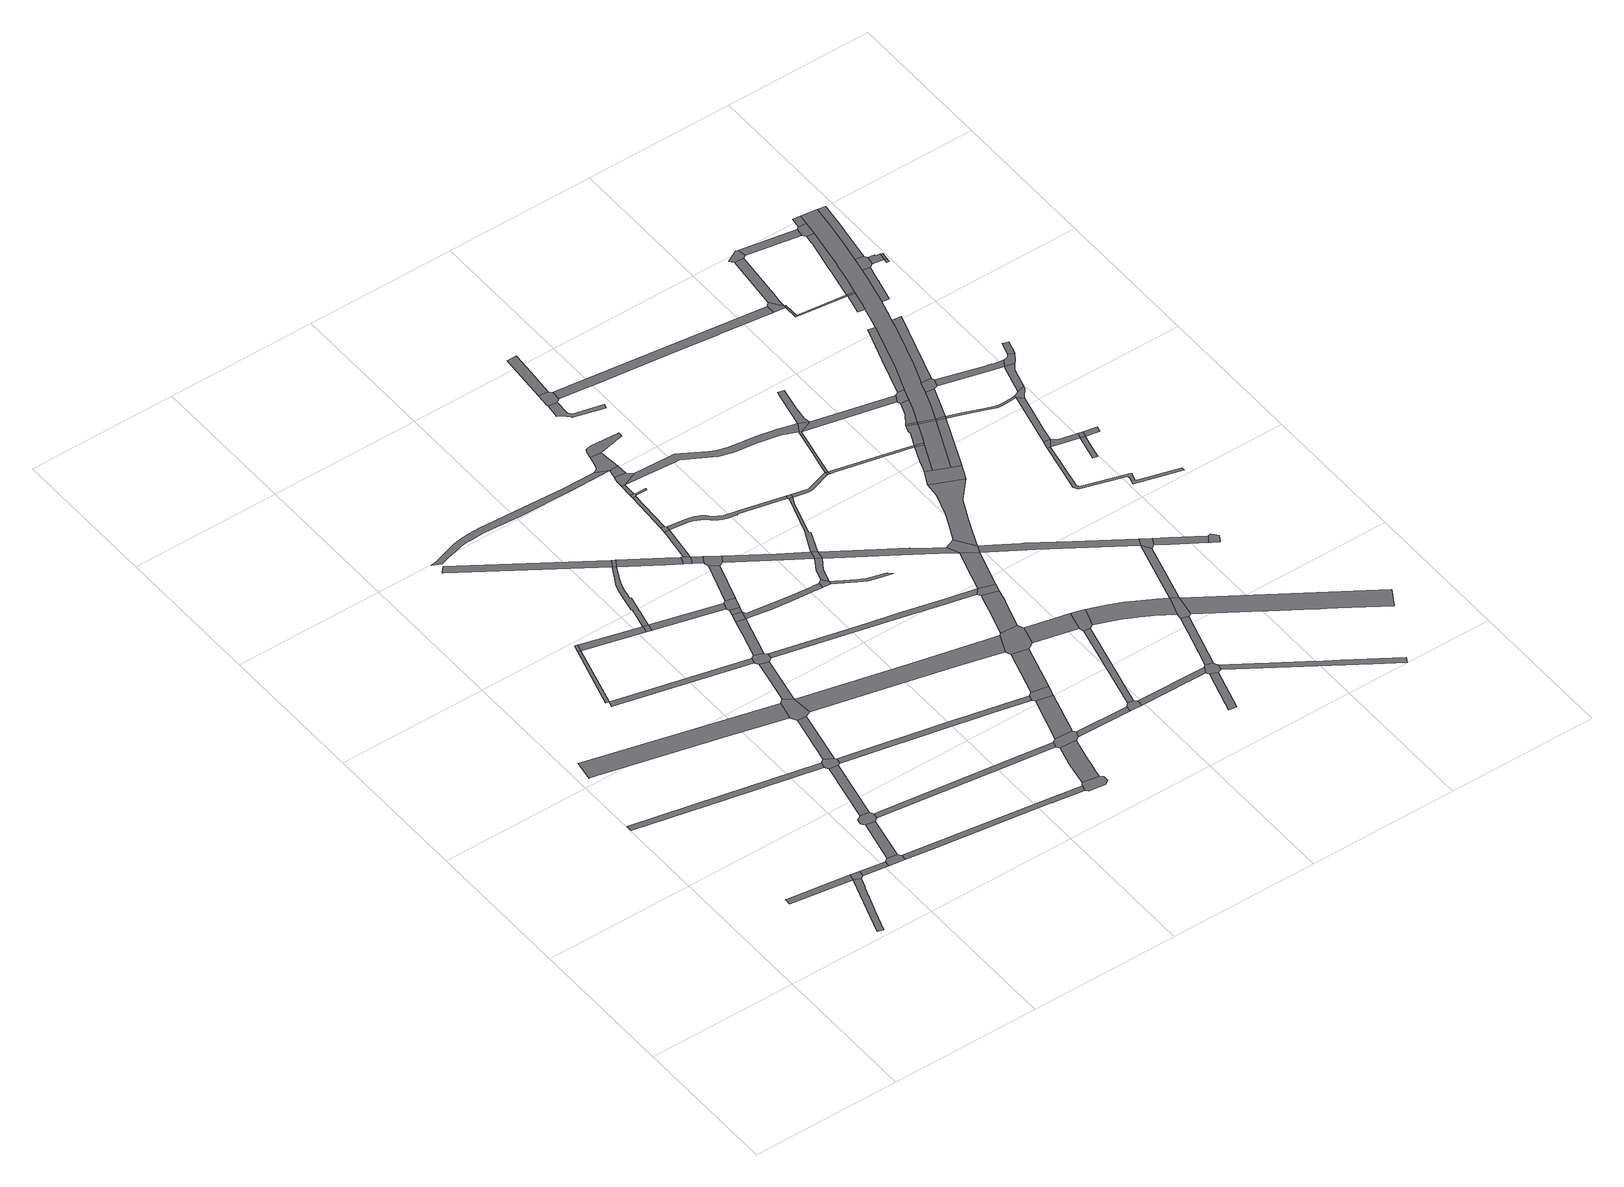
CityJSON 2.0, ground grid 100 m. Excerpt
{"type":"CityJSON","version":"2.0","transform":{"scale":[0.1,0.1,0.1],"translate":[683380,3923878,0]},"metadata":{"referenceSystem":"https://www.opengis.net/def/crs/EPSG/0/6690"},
"CityObjects":{
"road1":{"type":"Road","attributes":{"name":"太田１４６号線","class":"1040","function":"4","usage":"4","RoadStructureAttribute.sectionType":"1"},"geometry":[{"type":"MultiSurface","lod":"1","boundaries":[[[0,1,2,3,4]]]}]},
"road2":{"type":"Road","attributes":{"name":"下古井１９号線","class":"1040","function":"4","usage":"4","RoadStructureAttribute.sectionType":"1"},"geometry":[{"type":"MultiSurface","lod":"1","boundaries":[[[2,5,6,7,8,9,10,11]]]}]},
"road3":{"type":"Road","attributes":{"name":"太田１４６号線","class":"1040","function":"4","usage":"4","RoadStructureAttribute.sectionType":"4"},"geometry":[{"type":"MultiSurface","lod":"1","boundaries":[[[3,2,11,12,13]]]}]},
"road4":{"type":"Road","attributes":{"name":"下古井４７号線","class":"1040","function":"4","usage":"4","RoadStructureAttribute.sectionType":"1"},"geometry":[{"type":"MultiSurface","lod":"1","boundaries":[[[14,15,16,17,18,19]]]}]},
"road5":{"type":"Road","attributes":{"name":"太田１４６号線","class":"1040","function":"4","usage":"4","RoadStructureAttribute.sectionType":"1"},"geometry":[{"type":"MultiSurface","lod":"1","boundaries":[[[13,12,20,21,22]]]}]},
"road6":{"type":"Road","attributes":{"name":"太田１４６号線","class":"1040","function":"4","usage":"4","RoadStructureAttribute.sectionType":"4"},"geometry":[{"type":"MultiSurface","lod":"1","boundaries":[[[23,22,21,24,25,26]]]}]},
"road7":{"type":"Road","attributes":{"name":"島深田線","class":"1040","function":"4","usage":"3","RoadStructureAttribute.sectionType":"1"},"geometry":[{"type":"MultiSurface","lod":"1","boundaries":[[[27,28,29,30,31,32,33,34]]]}]},
"road8":{"type":"Road","attributes":{"name":"下古井１４号線","class":"1040","function":"4","usage":"4","RoadStructureAttribute.sectionType":"1"},"geometry":[{"type":"MultiSurface","lod":"1","boundaries":[[[35,23,26,36]]]}]},
"road9":{"type":"Road","attributes":{"class":"1040","function":"9020","usage":"4","RoadStructureAttribute.sectionType":"1"},"geometry":[{"type":"MultiSurface","lod":"1","boundaries":[[[37,38,39,40,41]]]}]},
"road10":{"type":"Road","attributes":{"name":"下古井１４号線","class":"1040","function":"4","usage":"4","RoadStructureAttribute.sectionType":"4"},"geometry":[{"type":"MultiSurface","lod":"1","boundaries":[[[42,43,44,35,36,45,46,47]]]}]},
"road11":{"type":"Road","attributes":{"name":"下古井１６号線","class":"1040","function":"4","usage":"4","RoadStructureAttribute.sectionType":"4"},"geometry":[{"type":"MultiSurface","lod":"1","boundaries":[[[48,37,41,49]]]}]},
"road12":{"type":"Road","attributes":{"name":"下古井１４号線","class":"1040","function":"4","usage":"4","RoadStructureAttribute.sectionType":"1"},"geometry":[{"type":"MultiSurface","lod":"1","boundaries":[[[50,42,47,51]]]}]},
"road13":{"type":"Road","attributes":{"name":"下古井１４号線","class":"1040","function":"4","usage":"4","RoadStructureAttribute.sectionType":"4"},"geometry":[{"type":"MultiSurface","lod":"1","boundaries":[[[52,18,17,50,51,53,54,55]]]}]},
"road14":{"type":"Road","attributes":{"name":"下古井１８号線","class":"1040","function":"4","usage":"4","RoadStructureAttribute.sectionType":"1"},"geometry":[{"type":"MultiSurface","lod":"1","boundaries":[[[40,56,57,58]]]}]},
"road15":{"type":"Road","attributes":{"name":"下古井１６号線","class":"1040","function":"4","usage":"4","RoadStructureAttribute.sectionType":"1"},"geometry":[{"type":"MultiSurface","lod":"1","boundaries":[[[49,41,59,60,61,62]]]}]},
"road16":{"type":"Road","attributes":{"name":"下古井１４号線","class":"1040","function":"4","usage":"4","RoadStructureAttribute.sectionType":"1"},"geometry":[{"type":"MultiSurface","lod":"1","boundaries":[[[63,52,55,64]]]}]},
"road17":{"type":"Road","attributes":{"name":"太田１４６号線","class":"1040","function":"4","usage":"4","RoadStructureAttribute.sectionType":"1"},"geometry":[{"type":"MultiSurface","lod":"1","boundaries":[[[25,24,65,66,67,68,69,70,71,72,73,74,75]]]}]},
"road18":{"type":"Road","attributes":{"name":"島深田線","class":"1040","function":"4","usage":"3","RoadStructureAttribute.sectionType":"4"},"geometry":[{"type":"MultiSurface","lod":"1","boundaries":[[[76,34,33,63,64,77,78]]]}]},
"road19":{"type":"Road","attributes":{"name":"御門３号線","class":"1040","function":"4","usage":"4","RoadStructureAttribute.sectionType":"1"},"geometry":[{"type":"MultiSurface","lod":"1","boundaries":[[[79,80,81,82,83]]]}]},
"road20":{"type":"Road","attributes":{"name":"下古井１６号線","class":"1040","function":"4","usage":"4","RoadStructureAttribute.sectionType":"4"},"geometry":[{"type":"MultiSurface","lod":"1","boundaries":[[[60,59,84,85]]]}]},
"road21":{"type":"Road","attributes":{"name":"下古井５８５号線","class":"1040","function":"4","usage":"4","RoadStructureAttribute.sectionType":"1"},"geometry":[{"type":"MultiSurface","lod":"1","boundaries":[[[46,45,86,87,88,89,90]]]}]},
"road22":{"type":"Road","attributes":{"name":"下古井１４号線","class":"1040","function":"4","usage":"4","RoadStructureAttribute.sectionType":"1"},"geometry":[{"type":"MultiSurface","lod":"1","boundaries":[[[91,92,76,78,93,94]]]}]},
"road23":{"type":"Road","attributes":{"name":"下古井１５号線","class":"1040","function":"4","usage":"4","RoadStructureAttribute.sectionType":"1"},"geometry":[{"type":"MultiSurface","lod":"1","boundaries":[[[82,95,96,97,98,99,100,101,102,60,85,103,104,105,106,107,108,109,110,111]]]}]},
"road24":{"type":"Road","attributes":{"name":"下古井１４号線","class":"1040","function":"4","usage":"4","RoadStructureAttribute.sectionType":"4"},"geometry":[{"type":"MultiSurface","lod":"1","boundaries":[[[112,58,57,91,94,113,114,115]]]}]},
"road25":{"type":"Road","attributes":{"name":"下古井１６号線","class":"1040","function":"4","usage":"4","RoadStructureAttribute.sectionType":"1"},"geometry":[{"type":"MultiSurface","lod":"1","boundaries":[[[85,84,116,117]]]}]},
"road26":{"type":"Road","attributes":{"name":"下古井１４号線","class":"1040","function":"4","usage":"4","RoadStructureAttribute.sectionType":"1"},"geometry":[{"type":"MultiSurface","lod":"1","boundaries":[[[118,119,112,115,120]]]}]},
"road27":{"type":"Road","attributes":{"name":"下古井１０号線","class":"1040","function":"4","usage":"4","RoadStructureAttribute.sectionType":"1"},"geometry":[{"type":"MultiSurface","lod":"1","boundaries":[[[121,122,123,124,125,126,127,128,129,130,131,132,133,134,135,136,137,138,139,140,141,142,143,144,145,146,147]]]}]},
"road28":{"type":"Road","attributes":{"name":"御門３号線","class":"1040","function":"4","usage":"4","RoadStructureAttribute.sectionType":"4"},"geometry":[{"type":"MultiSurface","lod":"1","boundaries":[[[83,82,111,148]]]}]},
"road29":{"type":"Road","attributes":{"name":"下古井４７号線","class":"1040","function":"4","usage":"4","RoadStructureAttribute.sectionType":"1"},"geometry":[{"type":"MultiSurface","lod":"1","boundaries":[[[54,53,149,150,151,152,153,154,155]]]}]},
"road30":{"type":"Road","attributes":{"name":"下古井１４号線","class":"1040","function":"4","usage":"4","RoadStructureAttribute.sectionType":"4"},"geometry":[{"type":"MultiSurface","lod":"1","boundaries":[[[156,118,120,157]]]}]},
"road31":{"type":"Road","attributes":{"name":"下古井１４号線","class":"1040","function":"4","usage":"4","RoadStructureAttribute.sectionType":"1"},"geometry":[{"type":"MultiSurface","lod":"1","boundaries":[[[158,156,157,159]]]}]},
"road32":{"type":"Road","attributes":{"name":"御門３号線","class":"1040","function":"4","usage":"4","RoadStructureAttribute.sectionType":"1"},"geometry":[{"type":"MultiSurface","lod":"1","boundaries":[[[148,111,160,161,162,163]]]}]},
"road33":{"type":"Road","attributes":{"name":"下古井１４号線","class":"1040","function":"4","usage":"4","RoadStructureAttribute.sectionType":"4"},"geometry":[{"type":"MultiSurface","lod":"1","boundaries":[[[164,117,116,158,159,165]]]}]},
"road34":{"type":"Road","attributes":{"name":"塚原坂下線","class":"1040","function":"4","usage":"3","RoadStructureAttribute.sectionType":"4"},"geometry":[{"type":"MultiSurface","lod":"1","boundaries":[[[166,71,70,167,168,169,170,171]]]}]},
"road35":{"type":"Road","attributes":{"name":"下古井１４号線","class":"1040","function":"4","usage":"4","RoadStructureAttribute.sectionType":"1"},"geometry":[{"type":"MultiSurface","lod":"1","boundaries":[[[172,164,165,173]]]}]},
"road36":{"type":"Road","attributes":{"name":"御門３号線","class":"1040","function":"4","usage":"4","RoadStructureAttribute.sectionType":"4"},"geometry":[{"type":"MultiSurface","lod":"1","boundaries":[[[162,161,174,175,176,177,178]]]}]},
"road37":{"type":"Road","attributes":{"name":"島深田線","class":"1040","function":"4","usage":"3","RoadStructureAttribute.sectionType":"1"},"geometry":[{"type":"MultiSurface","lod":"1","boundaries":[[[78,77,179,180,181,182,183,184,185,186]]]}]},
"road38":{"type":"Road","attributes":{"name":"塚原坂下線","class":"1040","function":"4","usage":"3","RoadStructureAttribute.sectionType":"1"},"geometry":[{"type":"MultiSurface","lod":"1","boundaries":[[[187,188,189,190,166,171,191,192,193,194]]]}]},
"road39":{"type":"Road","attributes":{"name":"御門３号線","class":"1040","function":"4","usage":"4","RoadStructureAttribute.sectionType":"1"},"geometry":[{"type":"MultiSurface","lod":"1","boundaries":[[[175,174,195,196]]]}]},
"road40":{"type":"Road","attributes":{"name":"下古井１７号線","class":"1040","function":"4","usage":"4","RoadStructureAttribute.sectionType":"1"},"geometry":[{"type":"MultiSurface","lod":"1","boundaries":[[[197,198,199,200,201,157,120,202,203,204,205,206,207,208]]]}]},
"road41":{"type":"Road","attributes":{"name":"下古井１１号線","class":"1040","function":"4","usage":"4","RoadStructureAttribute.sectionType":"1"},"geometry":[{"type":"MultiSurface","lod":"1","boundaries":[[[209,210,211,212,176,175,213]]]}]},
"road42":{"type":"Road","attributes":{"name":"御門３号線","class":"1040","function":"4","usage":"4","RoadStructureAttribute.sectionType":"4"},"geometry":[{"type":"MultiSurface","lod":"1","boundaries":[[[196,195,172,173,214,215,216]]]}]},
"road43":{"type":"Road","attributes":{"name":"塚原坂下線","class":"1040","function":"4","usage":"3","RoadStructureAttribute.sectionType":"4"},"geometry":[{"type":"MultiSurface","lod":"1","boundaries":[[[217,88,87,187,194,218,219,220]]]}]},
"road44":{"type":"Road","attributes":{"name":"下古井１１号線","class":"1040","function":"4","usage":"4","RoadStructureAttribute.sectionType":"4"},"geometry":[{"type":"MultiSurface","lod":"1","boundaries":[[[221,222,209,213,223,224]]]}]},
"road45":{"type":"Road","attributes":{"name":"下古井１１号線","class":"1040","function":"4","usage":"4","RoadStructureAttribute.sectionType":"1"},"geometry":[{"type":"MultiSurface","lod":"1","boundaries":[[[225,226,221,224,227]]]}]},
"road46":{"type":"Road","attributes":{"name":"下古井１８号線","class":"1040","function":"4","usage":"4","RoadStructureAttribute.sectionType":"1"},"geometry":[{"type":"MultiSurface","lod":"1","boundaries":[[[114,113,228,229,230,231,232,233,234,235,236]]]}]},
"road47":{"type":"Road","attributes":{"name":"塚原坂下線","class":"1040","function":"4","usage":"3","RoadStructureAttribute.sectionType":"1"},"geometry":[{"type":"MultiSurface","lod":"1","boundaries":[[[237,238,217,220,239]]]}]},
"road48":{"type":"Road","attributes":{"name":"下古井１１号線","class":"1040","function":"4","usage":"4","RoadStructureAttribute.sectionType":"4"},"geometry":[{"type":"MultiSurface","lod":"1","boundaries":[[[240,225,227,241,242,243,244,245]]]}]},
"road49":{"type":"Road","attributes":{"name":"下古井１１号線","class":"1040","function":"4","usage":"4","RoadStructureAttribute.sectionType":"1"},"geometry":[{"type":"MultiSurface","lod":"1","boundaries":[[[246,247,240,245,248]]]}]},
"road50":{"type":"Road","attributes":{"class":"1040","function":"9020","usage":"4","RoadStructureAttribute.sectionType":"1"},"geometry":[{"type":"MultiSurface","lod":"1","boundaries":[[[243,242,249,250]]]}]},
"road51":{"type":"Road","attributes":{"name":"御門３号線","class":"1040","function":"4","usage":"4","RoadStructureAttribute.sectionType":"1"},"geometry":[{"type":"MultiSurface","lod":"1","boundaries":[[[215,214,251,252,253,254,255]]]}]},
"road52":{"type":"Road","attributes":{"name":"下古井１７号線","class":"1040","function":"4","usage":"4","RoadStructureAttribute.sectionType":"4"},"geometry":[{"type":"MultiSurface","lod":"1","boundaries":[[[256,208,207,257,258]]]}]},
"road53":{"type":"Road","attributes":{"name":"下古井１１号線","class":"1040","function":"4","usage":"4","RoadStructureAttribute.sectionType":"4"},"geometry":[{"type":"MultiSurface","lod":"1","boundaries":[[[259,260,261,246,248,262,263]]]}]},
"road54":{"type":"Road","attributes":{"name":"下古井１１号線","class":"1040","function":"4","usage":"4","RoadStructureAttribute.sectionType":"4"},"geometry":[{"type":"MultiSurface","lod":"1","boundaries":[[[264,265,266,267,268,269,143,142,270,271]]]}]},
"road55":{"type":"Road","attributes":{"name":"下古井１１号線","class":"1040","function":"4","usage":"4","RoadStructureAttribute.sectionType":"1"},"geometry":[{"type":"MultiSurface","lod":"1","boundaries":[[[270,142,272,273,259,263]]]}]},
"road56":{"type":"Road","attributes":{"name":"塚原坂下線","class":"1040","function":"4","usage":"3","RoadStructureAttribute.sectionType":"4"},"geometry":[{"type":"MultiSurface","lod":"1","boundaries":[[[274,153,152,237,239,275]]]}]},
"road57":{"type":"Road","attributes":{"name":"下古井５８５号線","class":"1040","function":"4","usage":"4","RoadStructureAttribute.sectionType":"1"},"geometry":[{"type":"MultiSurface","lod":"1","boundaries":[[[219,218,276,277]]]}]},
"road58":{"type":"Road","attributes":{"name":"下古井１７号線","class":"1040","function":"4","usage":"4","RoadStructureAttribute.sectionType":"1"},"geometry":[{"type":"MultiSurface","lod":"1","boundaries":[[[253,278,256,258,279,280]]]}]},
"road59":{"type":"Road","attributes":{"name":"下古井１２号線","class":"1040","function":"4","usage":"4","RoadStructureAttribute.sectionType":"1"},"geometry":[{"type":"MultiSurface","lod":"1","boundaries":[[[223,213,281,282,283,284,285,286,287,288,289,290,291,292,293,294,295,296,297,298,299,300,301,302,303,304,305,306,307,308,309,310,311]]]}]},
"road60":{"type":"Road","attributes":{"name":"塚原坂下線","class":"1040","function":"4","usage":"3","RoadStructureAttribute.sectionType":"1"},"geometry":[{"type":"MultiSurface","lod":"1","boundaries":[[[312,274,275,313]]]}]},
"road61":{"type":"Road","attributes":{"name":"下古井１１号線","class":"1040","function":"4","usage":"4","RoadStructureAttribute.sectionType":"1"},"geometry":[{"type":"MultiSurface","lod":"1","boundaries":[[[314,315,316,317,318,264,271,319,320,321,322,323,324]]]}]},
"road62":{"type":"Road","attributes":{"name":"御門３号線","class":"1040","function":"4","usage":"4","RoadStructureAttribute.sectionType":"4"},"geometry":[{"type":"MultiSurface","lod":"1","boundaries":[[[254,253,280,325]]]}]},
"road63":{"type":"Road","attributes":{"name":"下古井５３７号線","class":"1040","function":"4","usage":"4","RoadStructureAttribute.sectionType":"1"},"geometry":[{"type":"MultiSurface","lod":"1","boundaries":[[[258,257,326,327,328,329,330,331,332,333,334,335,336]]]}]},
"road64":{"type":"Road","attributes":{"name":"下古井５８５号線","class":"1040","function":"4","usage":"4","RoadStructureAttribute.sectionType":"4"},"geometry":[{"type":"MultiSurface","lod":"1","boundaries":[[[337,277,276,338,339,340,341,342,343]]]}]},
"road65":{"type":"Road","attributes":{"name":"下古井１１号線","class":"1040","function":"4","usage":"4","RoadStructureAttribute.sectionType":"4"},"geometry":[{"type":"MultiSurface","lod":"1","boundaries":[[[344,345,346,347,348,349,350]]]}]},
"road66":{"type":"Road","attributes":{"name":"塚原坂下線","class":"1040","function":"4","usage":"3","RoadStructureAttribute.sectionType":"4"},"geometry":[{"type":"MultiSurface","lod":"1","boundaries":[[[351,184,183,312,313,352,353,354,355]]]}]},
"road67":{"type":"Road","attributes":{"name":"下古井１１号線","class":"1040","function":"4","usage":"4","RoadStructureAttribute.sectionType":"1"},"geometry":[{"type":"MultiSurface","lod":"1","boundaries":[[[346,356,357,358,359,360,361,362,363,364,347]]]}]},
"road68":{"type":"Road","attributes":{"name":"下古井１３号線","class":"1040","function":"4","usage":"4","RoadStructureAttribute.sectionType":"1"},"geometry":[{"type":"MultiSurface","lod":"1","boundaries":[[[365,366,254,325,367,368,369,370,371]]]}]},
"road69":{"type":"Road","attributes":{"name":"下古井１１号線","class":"1040","function":"4","usage":"4","RoadStructureAttribute.sectionType":"1"},"geometry":[{"type":"MultiSurface","lod":"1","boundaries":[[[372,373,374,375,344,350,376,377]]]}]},
"road70":{"type":"Road","attributes":{"name":"御門３号線","class":"1040","function":"4","usage":"4","RoadStructureAttribute.sectionType":"1"},"geometry":[{"type":"MultiSurface","lod":"1","boundaries":[[[325,280,378,379,380,381,382,383,384,385]]]}]},
"road71":{"type":"Road","attributes":{"name":"塚原坂下線","class":"1040","function":"4","usage":"3","RoadStructureAttribute.sectionType":"1"},"geometry":[{"type":"MultiSurface","lod":"1","boundaries":[[[386,387,388,351,355,389,390,391]]]}]},
"road72":{"type":"Road","attributes":{"name":"下古井４２号線","class":"1040","function":"4","usage":"4","RoadStructureAttribute.sectionType":"1"},"geometry":[{"type":"MultiSurface","lod":"1","boundaries":[[[392,393,394,337,343,395]]]}]},
"road73":{"type":"Road","attributes":{"name":"下古井１２号線","class":"1040","function":"4","usage":"4","RoadStructureAttribute.sectionType":"4"},"geometry":[{"type":"MultiSurface","lod":"1","boundaries":[[[296,295,396,365,371,397]]]}]},
"road74":{"type":"Road","attributes":{"name":"下古井５７７号線","class":"1040","function":"4","usage":"4","RoadStructureAttribute.sectionType":"1"},"geometry":[{"type":"MultiSurface","lod":"1","boundaries":[[[262,248,398,399,400,401,402,403,404,405,406,407,408,409,410,411,412,413,414,415,416,417,418,419]]]}]},
"road75":{"type":"Road","attributes":{"name":"島深田線","class":"1040","function":"4","usage":"3","RoadStructureAttribute.sectionType":"1"},"geometry":[{"type":"MultiSurface","lod":"1","boundaries":[[[354,353,420,421,422]]]}]},
"road76":{"type":"Road","attributes":{"name":"塚原坂下線","class":"1040","function":"4","usage":"3","RoadStructureAttribute.sectionType":"4"},"geometry":[{"type":"MultiSurface","lod":"1","boundaries":[[[232,231,386,391,423]]]}]},
"road77":{"type":"Road","attributes":{"name":"下古井５８５号線","class":"1040","function":"4","usage":"4","RoadStructureAttribute.sectionType":"1"},"geometry":[{"type":"MultiSurface","lod":"1","boundaries":[[[342,341,424,425,426]]]}]},
"road78":{"type":"Road","attributes":{"name":"下古井１２号線","class":"1040","function":"4","usage":"4","RoadStructureAttribute.sectionType":"1"},"geometry":[{"type":"MultiSurface","lod":"1","boundaries":[[[427,428,429,430,431,397,371,432,433,434,435,436,437,438]]]}]},
"road79":{"type":"Road","attributes":{"name":"塚原坂下線","class":"1040","function":"4","usage":"3","RoadStructureAttribute.sectionType":"1"},"geometry":[{"type":"MultiSurface","lod":"1","boundaries":[[[381,439,232,423,440,441,442]]]}]},
"road80":{"type":"Road","attributes":{"name":"島深田線","class":"1040","function":"4","usage":"3","RoadStructureAttribute.sectionType":"4"},"geometry":[{"type":"MultiSurface","lod":"1","boundaries":[[[421,420,392,395,443,444,445]]]}]},
"road81":{"type":"Road","attributes":{"name":"下古井４４号線","class":"1040","function":"4","usage":"4","RoadStructureAttribute.sectionType":"1"},"geometry":[{"type":"MultiSurface","lod":"1","boundaries":[[[446,447,448,449,450,451]]]}]},
"road82":{"type":"Road","attributes":{"name":"塚原坂下線","class":"1040","function":"4","usage":"3","RoadStructureAttribute.sectionType":"4"},"geometry":[{"type":"MultiSurface","lod":"1","boundaries":[[[452,382,381,442,453]]]}]},
"road83":{"type":"Road","attributes":{"name":"下古井１２号線","class":"1040","function":"4","usage":"4","RoadStructureAttribute.sectionType":"4"},"geometry":[{"type":"MultiSurface","lod":"1","boundaries":[[[427,438,454,455,456]]]}]},
"road84":{"type":"Road","attributes":{"name":"下古井４４号線","class":"1040","function":"4","usage":"4","RoadStructureAttribute.sectionType":"4"},"geometry":[{"type":"MultiSurface","lod":"1","boundaries":[[[457,426,425,446,451,458,459,460]]]}]},
"road85":{"type":"Road","attributes":{"name":"下古井１３号線","class":"1040","function":"4","usage":"4","RoadStructureAttribute.sectionType":"1"},"geometry":[{"type":"MultiSurface","lod":"1","boundaries":[[[405,461,462,427,456,463]]]}]},
"road86":{"type":"Road","attributes":{"name":"島深田線","class":"1040","function":"4","usage":"3","RoadStructureAttribute.sectionType":"1"},"geometry":[{"type":"MultiSurface","lod":"1","boundaries":[[[444,443,464,465,466,467,468,469,470,471,472,473,474,475,476,477]]]}]},
"road87":{"type":"Road","attributes":{"name":"下古井４４号線","class":"1040","function":"4","usage":"4","RoadStructureAttribute.sectionType":"1"},"geometry":[{"type":"MultiSurface","lod":"1","boundaries":[[[478,479,457,460,480]]]}]},
"road88":{"type":"Road","attributes":{"name":"塚原坂下線","class":"1040","function":"4","usage":"3","RoadStructureAttribute.sectionType":"1"},"geometry":[{"type":"MultiSurface","lod":"1","boundaries":[[[481,482,483,484,485,452,453,486,487,488,489]]]}]},
"road89":{"type":"Road","attributes":{"name":"田島４２８号線","class":"1040","function":"4","usage":"4","RoadStructureAttribute.sectionType":"1"},"geometry":[{"type":"MultiSurface","lod":"1","boundaries":[[[349,348,490,491,492,493,494,495,496,497,498,499]]]}]},
"road90":{"type":"Road","attributes":{"name":"下古井１３号線","class":"1040","function":"4","usage":"4","RoadStructureAttribute.sectionType":"4"},"geometry":[{"type":"MultiSurface","lod":"1","boundaries":[[[406,405,463,500]]]}]},
"road91":{"type":"Road","attributes":{"name":"下古井１２号線","class":"1040","function":"4","usage":"4","RoadStructureAttribute.sectionType":"1"},"geometry":[{"type":"MultiSurface","lod":"1","boundaries":[[[456,455,501,502,503,504,505,506]]]}]},
"road92":{"type":"Road","attributes":{"class":"1040","function":"9020","usage":"4","RoadStructureAttribute.sectionType":"1"},"geometry":[{"type":"MultiSurface","lod":"1","boundaries":[[[507,508,509,510,511,406,500,512]]]}]},
"road93":{"type":"Road","attributes":{"name":"御門３号線","class":"1040","function":"4","usage":"4","RoadStructureAttribute.sectionType":"1"},"geometry":[{"type":"MultiSurface","lod":"1","boundaries":[[[453,442,513,514,515,516,517,518,519,520,521,522,523,524]]]}]},
"road94":{"type":"Road","attributes":{"name":"島深田線","class":"1040","function":"4","usage":"3","RoadStructureAttribute.sectionType":"4"},"geometry":[{"type":"MultiSurface","lod":"1","boundaries":[[[472,471,478,480,525,526]]]}]},
"road95":{"type":"Road","attributes":{"name":"塚原坂下線","class":"1040","function":"4","usage":"3","RoadStructureAttribute.sectionType":"4"},"geometry":[{"type":"MultiSurface","lod":"1","boundaries":[[[527,481,489,528,529,530,531,532]]]}]},
"road96":{"type":"Road","attributes":{"name":"下古井５８５号線","class":"1040","function":"4","usage":"4","RoadStructureAttribute.sectionType":"1"},"geometry":[{"type":"MultiSurface","lod":"1","boundaries":[[[459,458,533,534,535,536,537,538,539,540,541]]]}]},
"road97":{"type":"Road","attributes":{"name":"下古井３８５号線","class":"1040","function":"4","usage":"4","RoadStructureAttribute.sectionType":"1"},"geometry":[{"type":"MultiSurface","lod":"1","boundaries":[[[504,542,543,527,532,544]]]}]},
"road98":{"type":"Road","attributes":{"name":"下古井１３号線","class":"1040","function":"4","usage":"4","RoadStructureAttribute.sectionType":"1"},"geometry":[{"type":"MultiSurface","lod":"1","boundaries":[[[500,463,545,546,547]]]}]},
"road99":{"type":"Road","attributes":{"name":"下古井３９号線","class":"1040","function":"4","usage":"4","RoadStructureAttribute.sectionType":"1"},"geometry":[{"type":"MultiSurface","lod":"1","boundaries":[[[517,472,526,548]]]}]},
"road100":{"type":"Road","attributes":{"name":"下古井３８５号線","class":"1040","function":"4","usage":"4","RoadStructureAttribute.sectionType":"4"},"geometry":[{"type":"MultiSurface","lod":"1","boundaries":[[[505,504,544,549]]]}]},
"road101":{"type":"Road","attributes":{"name":"下古井３８５号線","class":"1040","function":"4","usage":"4","RoadStructureAttribute.sectionType":"1"},"geometry":[{"type":"MultiSurface","lod":"1","boundaries":[[[550,551,552,505,549,553,554]]]}]},
"road102":{"type":"Road","attributes":{"name":"下古井３８５号線","class":"1040","function":"4","usage":"4","RoadStructureAttribute.sectionType":"4"},"geometry":[{"type":"MultiSurface","lod":"1","boundaries":[[[555,556,550,554,557]]]}]},
"road103":{"type":"Road","attributes":{"name":"中富３８６号線","class":"1040","function":"4","usage":"4","RoadStructureAttribute.sectionType":"1"},"geometry":[{"type":"MultiSurface","lod":"1","boundaries":[[[558,559,531,530,560,561]]]}]},
"road104":{"type":"Road","attributes":{"name":"御門３号線","class":"1040","function":"4","usage":"4","RoadStructureAttribute.sectionType":"4"},"geometry":[{"type":"MultiSurface","lod":"1","boundaries":[[[518,517,548,562,563]]]}]},
"road105":{"type":"Road","attributes":{"name":"下古井３８５号線","class":"1040","function":"4","usage":"4","RoadStructureAttribute.sectionType":"1"},"geometry":[{"type":"MultiSurface","lod":"1","boundaries":[[[564,565,555,557,566,567]]]}]},
"road106":{"type":"Road","attributes":{"class":"1040","function":"9020","usage":"4","RoadStructureAttribute.sectionType":"6"},"geometry":[{"type":"MultiSurface","lod":"1","boundaries":[[[557,554,558,568]]]}]},
"road107":{"type":"Road","attributes":{"name":"中富３８６号線","class":"1040","function":"4","usage":"4","RoadStructureAttribute.sectionType":"4"},"geometry":[{"type":"MultiSurface","lod":"1","boundaries":[[[568,558,561,569]]]}]},
"road108":{"type":"Road","attributes":{"name":"島深田線","class":"1040","function":"4","usage":"3","RoadStructureAttribute.sectionType":"1"},"geometry":[{"type":"MultiSurface","lod":"1","boundaries":[[[526,525,570,571,572,573,574,575,576,577,578,579]]]}]},
"road109":{"type":"Road","attributes":{"name":"下古井３８５号線","class":"1040","function":"4","usage":"4","RoadStructureAttribute.sectionType":"4"},"geometry":[{"type":"MultiSurface","lod":"1","boundaries":[[[580,546,545,564,567,581]]]}]},
"road110":{"type":"Road","attributes":{"name":"御門３号線","class":"1040","function":"4","usage":"4","RoadStructureAttribute.sectionType":"1"},"geometry":[{"type":"MultiSurface","lod":"1","boundaries":[[[563,562,582,583,584,585]]]}]},
"road111":{"type":"Road","attributes":{"name":"中富３８６号線","class":"1040","function":"4","usage":"4","RoadStructureAttribute.sectionType":"1"},"geometry":[{"type":"MultiSurface","lod":"1","boundaries":[[[586,587,568,569,588]]]}]},
"road112":{"type":"Road","attributes":{"name":"御門３号線","class":"1040","function":"4","usage":"4","RoadStructureAttribute.sectionType":"4"},"geometry":[{"type":"MultiSurface","lod":"1","boundaries":[[[589,584,583,590,591,592]]]}]},
"road113":{"type":"Road","attributes":{"name":"田島４２８号線","class":"1040","function":"4","usage":"4","RoadStructureAttribute.sectionType":"1"},"geometry":[{"type":"MultiSurface","lod":"1","boundaries":[[[593,498,497,594,595]]]}]},
"road114":{"type":"Road","attributes":{"name":"中富３８６号線","class":"1040","function":"4","usage":"4","RoadStructureAttribute.sectionType":"4"},"geometry":[{"type":"MultiSurface","lod":"1","boundaries":[[[596,586,588,597,598,599]]]}]},
"road115":{"type":"Road","attributes":{"name":"下古井３８５号線","class":"1040","function":"4","usage":"4","RoadStructureAttribute.sectionType":"1"},"geometry":[{"type":"MultiSurface","lod":"1","boundaries":[[[600,601,602,580,581,603,604,605]]]}]},
"road116":{"type":"Road","attributes":{"name":"中富４１６号線","class":"1040","function":"4","usage":"4","RoadStructureAttribute.sectionType":"4"},"geometry":[{"type":"MultiSurface","lod":"1","boundaries":[[[606,607,608,609,610,611]]]}]},
"road117":{"type":"Road","attributes":{"name":"中富５９３号線","class":"1040","function":"4","usage":"4","RoadStructureAttribute.sectionType":"1"},"geometry":[{"type":"MultiSurface","lod":"1","boundaries":[[[569,561,612,613,614,615,616,617,618,619,620,621,622,623,624]]]}]},
"road118":{"type":"Road","attributes":{"name":"田島４２８号線","class":"1040","function":"4","usage":"4","RoadStructureAttribute.sectionType":"1"},"geometry":[{"type":"MultiSurface","lod":"1","boundaries":[[[625,626,593,595,627,628,629,630]]]}]},
"road119":{"type":"Road","attributes":{"name":"中富５７６号線","class":"1040","function":"4","usage":"4","RoadStructureAttribute.sectionType":"1"},"geometry":[{"type":"MultiSurface","lod":"1","boundaries":[[[611,610,631,632,633]]]}]},
"road120":{"type":"Road","attributes":{"name":"塚原坂下線","class":"1040","function":"4","usage":"3","RoadStructureAttribute.sectionType":"3"},"geometry":[{"type":"MultiSurface","lod":"1","boundaries":[[[558,568,587,586,596,634,635,636,637,638,639,640,641,642,643,644,645,646,647,648,649,650,651,652,653,654,655,656,657,658,659,660,661,662,663,664,665,666,667,668,605,604,603,581,567,566,557,554,553,549,544,532,531,559]]]}]},
"road121":{"type":"Road","attributes":{"name":"中富４１６号線","class":"1040","function":"4","usage":"4","RoadStructureAttribute.sectionType":"1"},"geometry":[{"type":"MultiSurface","lod":"1","boundaries":[[[609,669,670,671,672,673,674,675,676,677,678,679,680,681,682,610]]]}]},
"road122":{"type":"Road","attributes":{"name":"中富４１６号線","class":"1040","function":"4","usage":"4","RoadStructureAttribute.sectionType":"1"},"geometry":[{"type":"MultiSurface","lod":"1","boundaries":[[[618,683,606,611,684,685]]]}]},
"road123":{"type":"Road","attributes":{"class":"1040","function":"9020","usage":"4","RoadStructureAttribute.sectionType":"1"},"geometry":[{"type":"MultiSurface","lod":"1","boundaries":[[[631,686,687,688]]]}]},
"road124":{"type":"Road","attributes":{"class":"1040","function":"9020","usage":"4","RoadStructureAttribute.sectionType":"1"},"geometry":[{"type":"MultiSurface","lod":"1","boundaries":[[[595,594,689,690,691,692,693]]]}]},
"road125":{"type":"Road","attributes":{"name":"中富３８６号線","class":"1040","function":"4","usage":"4","RoadStructureAttribute.sectionType":"1"},"geometry":[{"type":"MultiSurface","lod":"1","boundaries":[[[638,637,636,635,634,596,599,694]]]}]},
"road126":{"type":"Road","attributes":{"name":"田島６４２号線","class":"1040","function":"4","usage":"4","RoadStructureAttribute.sectionType":"4"},"geometry":[{"type":"MultiSurface","lod":"1","boundaries":[[[695,696,625,630,697,698]]]}]},
"road127":{"type":"Road","attributes":{"name":"中富５７６号線","class":"1040","function":"4","usage":"4","RoadStructureAttribute.sectionType":"4"},"geometry":[{"type":"MultiSurface","lod":"1","boundaries":[[[632,631,688,699]]]}]},
"road128":{"type":"Road","attributes":{"name":"中富２５号線","class":"1040","function":"4","usage":"4","RoadStructureAttribute.sectionType":"1"},"geometry":[{"type":"MultiSurface","lod":"1","boundaries":[[[598,597,700,701,702,703,704,705,706,707,708]]]}]},
"road129":{"type":"Road","attributes":{"name":"中富５７６号線","class":"1040","function":"4","usage":"4","RoadStructureAttribute.sectionType":"1"},"geometry":[{"type":"MultiSurface","lod":"1","boundaries":[[[699,688,709,710]]]}]},
"road130":{"type":"Road","attributes":{"name":"中富４１６号線","class":"1040","function":"4","usage":"4","RoadStructureAttribute.sectionType":"4"},"geometry":[{"type":"MultiSurface","lod":"1","boundaries":[[[711,712,619,618,685,713,714]]]}]},
"road131":{"type":"Road","attributes":{"name":"田島３８７号線","class":"1040","function":"4","usage":"4","RoadStructureAttribute.sectionType":"1"},"geometry":[{"type":"MultiSurface","lod":"1","boundaries":[[[690,715,716,667,666,665]]]}]},
"road132":{"type":"Road","attributes":{"name":"田島３８７号線","class":"1040","function":"4","usage":"4","RoadStructureAttribute.sectionType":"4"},"geometry":[{"type":"MultiSurface","lod":"1","boundaries":[[[691,690,665,664]]]}]},
"road133":{"type":"Road","attributes":{"name":"中富４１６号線","class":"1040","function":"4","usage":"4","RoadStructureAttribute.sectionType":"1"},"geometry":[{"type":"MultiSurface","lod":"1","boundaries":[[[702,712,711,717,718,719]]]}]},
"road134":{"type":"Road","attributes":{"name":"田島６４２号線","class":"1040","function":"4","usage":"4","RoadStructureAttribute.sectionType":"1"},"geometry":[{"type":"MultiSurface","lod":"1","boundaries":[[[698,697,720,721]]]}]},
"road135":{"type":"Road","attributes":{"name":"中富２５号線","class":"1040","function":"4","usage":"4","RoadStructureAttribute.sectionType":"4"},"geometry":[{"type":"MultiSurface","lod":"1","boundaries":[[[722,723,703,702,719,724,725]]]}]},
"road136":{"type":"Road","attributes":{"name":"田島３８７号線","class":"1040","function":"4","usage":"4","RoadStructureAttribute.sectionType":"1"},"geometry":[{"type":"MultiSurface","lod":"1","boundaries":[[[726,727,728,729,730,731,691,664,663,662,661,660,659,658,657]]]}]},
"road137":{"type":"Road","attributes":{"name":"中富３８８号線","class":"1040","function":"4","usage":"4","RoadStructureAttribute.sectionType":"1"},"geometry":[{"type":"MultiSurface","lod":"1","boundaries":[[[647,646,645,644,643,642,641,640,732,733,734,735,736,737]]]}]},
"road138":{"type":"Road","attributes":{"class":"1040","function":"9020","usage":"4","RoadStructureAttribute.sectionType":"1"},"geometry":[{"type":"MultiSurface","lod":"1","boundaries":[[[738,722,725,739,740]]]}]},
"road139":{"type":"Road","attributes":{"name":"中富３８８号線","class":"1040","function":"4","usage":"4","RoadStructureAttribute.sectionType":"4"},"geometry":[{"type":"MultiSurface","lod":"1","boundaries":[[[648,647,737,741,742,743]]]}]},
"road140":{"type":"Road","attributes":{"name":"田島３８７号線","class":"1040","function":"4","usage":"4","RoadStructureAttribute.sectionType":"4"},"geometry":[{"type":"MultiSurface","lod":"1","boundaries":[[[744,721,720,726,657,656]]]}]},
"road141":{"type":"Road","attributes":{"name":"田島３８７号線","class":"1040","function":"4","usage":"4","RoadStructureAttribute.sectionType":"1"},"geometry":[{"type":"MultiSurface","lod":"1","boundaries":[[[745,744,656,655]]]}]},
"road142":{"type":"Road","attributes":{"name":"中富１３２号線","class":"1040","function":"4","usage":"4","RoadStructureAttribute.sectionType":"1"},"geometry":[{"type":"MultiSurface","lod":"1","boundaries":[[[742,741,746,747,748,749]]]}]},
"road143":{"type":"Road","attributes":{"class":"1040","function":"9020","usage":"4","RoadStructureAttribute.sectionType":"1"},"geometry":[{"type":"MultiSurface","lod":"1","boundaries":[[[746,750,751,752]]]}]},
"road144":{"type":"Road","attributes":{"name":"中富１３２号線","class":"1040","function":"4","usage":"4","RoadStructureAttribute.sectionType":"4"},"geometry":[{"type":"MultiSurface","lod":"1","boundaries":[[[747,746,752,753]]]}]},
"road145":{"type":"Road","attributes":{"name":"中富３８８号線","class":"1040","function":"4","usage":"4","RoadStructureAttribute.sectionType":"1"},"geometry":[{"type":"MultiSurface","lod":"1","boundaries":[[[654,653,652,651,650,649,648,743,754,755,756,757,758]]]}]}
},
"vertices":[
[383,578,0],[381,537,0],[792,477,0],[800,518,0],[389,577,0],
[651,53,0],[690,43,0],[740,193,0],[781,305,0],[808,385,0],[812,384,0],[837,459,0],
[855,469,0],[863,509,0],
[9,1604,0],[5,1564,0],[602,1440,0],[1209,1316,0],[1217,1354,0],[604,1481,0],
[863,468,0],[1024,445,0],[1030,484,0],
[1056,499,0],[1133,430,0],[1138,470,0],[1120,492,0],
[90,2187,0],[68,2051,0],[70,2053,0],[118,2042,0],[583,1930,0],[887,1858,0],[1290,1758,0],[1318,1885,0],
[1118,795,0],[1180,786,0],
[633,2925,0],[559,2660,0],[510,2490,0],[531,2485,0],[651,2920,0],
[1137,873,0],[1106,856,0],[1100,816,0],[1202,801,0],[1210,840,0],[1197,864,0],
[647,2972,0],[665,2967,0],
[1225,1289,0],[1284,1281,0],
[1242,1369,0],[1300,1289,0],[1308,1328,0],[1297,1340,0],
[522,2445,0],[1394,2242,0],[1404,2281,0],
[1046,2818,0],[1057,2866,0],[1041,2870,0],[666,2967,0],
[1315,1716,0],[1375,1712,0],
[1313,404,0],[2091,299,0],[2092,298,0],[2154,288,0],[2226,278,0],[2301,267,0],[2311,306,0],[2226,317,0],[2157,327,0],[2091,337,0],[2090,337,0],
[1349,1910,0],[1411,1731,0],[1401,1867,0],
[426,3948,0],[390,3907,0],[397,3903,0],[1206,3364,0],[1234,3410,0],
[1078,2810,0],[1088,2858,0],
[2082,690,0],[2380,654,0],[2391,693,0],[2082,732,0],[2081,732,0],
[1412,2217,0],[1382,2065,0],[1443,2065,0],[1470,2198,0],
[1151,3261,0],[1138,3236,0],[1130,3215,0],[1124,3198,0],[1115,3170,0],[1107,3134,0],[1083,3015,0],[1090,3014,0],[1142,3093,0],[1134,3095,0],[1141,3130,0],[1147,3162,0],[1154,3190,0],[1159,3208,0],[1167,3230,0],[1176,3252,0],[1226,3349,0],
[1428,2294,0],[1496,2217,0],[1500,2256,0],[1485,2275,0],
[1528,2694,0],[1544,2741,0],
[1509,2574,0],[1481,2478,0],[1570,2561,0],
[742,4074,0],[683,4071,0],[648,4069,0],[613,4063,0],[580,4055,0],[539,4043,0],[474,4021,0],[421,4003,0],[377,3995,0],[433,3967,0],[491,3985,0],[557,4003,0],[602,4015,0],[623,4019,0],[659,4024,0],[688,4025,0],[727,4027,0],[776,4027,0],[830,4025,0],[1025,4011,0],[1386,4006,0],[1666,4005,0],[1579,4046,0],[1365,4047,0],[1026,4062,0],[826,4072,0],[790,4074,0],
[1255,3397,0],
[2072,1133,0],[2073,1132,0],[2243,1097,0],[2495,1043,0],[2506,1082,0],[2072,1174,0],[2071,1174,0],
[1527,2636,0],[1586,2623,0],
[1537,2672,0],[1597,2657,0],
[1462,3194,0],[1548,3138,0],[1569,3188,0],[1497,3236,0],
[1564,2750,0],[1623,2735,0],
[2328,330,0],[2317,249,0],[2427,236,0],[2457,254,0],[2458,294,0],[2437,309,0],
[1656,3037,0],[1708,3000,0],
[1593,3109,0],[1614,3160,0],[1585,3188,0],[1581,3187,0],[1577,3187,0],
[2062,1582,0],[2063,1582,0],[2192,1551,0],[2342,1517,0],[2611,1453,0],[2664,1579,0],[2645,1583,0],[2060,1715,0],
[2394,631,0],[2360,495,0],[2348,438,0],[2338,387,0],[2448,367,0],[2457,412,0],[2471,482,0],[2508,626,0],
[1647,3074,0],[1676,3119,0],
[2043,2546,0],[2041,2546,0],[1898,2559,0],[1740,2578,0],[1600,2598,0],[1594,2558,0],[1737,2537,0],[1894,2519,0],[2041,2507,0],[2042,2507,0],[2079,2504,0],[2084,2543,0],
[1618,3410,0],[1616,3397,0],[1614,3386,0],[1587,3193,0],[1649,3409,0],
[1738,3015,0],[1766,3060,0],[1704,3101,0],
[2417,708,0],[2531,641,0],[2547,682,0],[2533,703,0],
[1622,3452,0],[1622,3449,0],[1654,3438,0],[1646,3451,0],
[1638,3747,0],[1638,3735,0],[1661,3746,0],
[2051,2090,0],[2330,2027,0],[2523,1983,0],[2758,1928,0],[2792,1963,0],[2633,1999,0],[2522,2024,0],[2328,2069,0],[2050,2131,0],
[2510,1025,0],[2498,984,0],[2620,1002,0],
[1639,3772,0],[1666,3752,0],[1671,3754,0],[1669,3766,0],[1665,3768,0],[1663,3771,0],
[1643,3861,0],[1639,3775,0],[1665,3859,0],
[1743,3751,0],[1743,3763,0],
[2034,2820,0],[2035,2819,0],[2186,2722,0],[2200,2780,0],[2034,2883,0],
[2111,2565,0],[2133,2499,0],[2140,2521,0],
[1653,3942,0],[1648,3922,0],[1646,3906,0],[1765,3903,0],[1729,3935,0],
[1639,4158,0],[1628,4103,0],[1621,4081,0],[1614,4065,0],[1605,4056,0],[1591,4049,0],[1723,4008,0],[1710,4150,0],
[1663,3986,0],[1658,3965,0],
[2532,1097,0],[2642,1074,0],
[2901,634,0],[2904,675,0],
[2133,2640,0],[2169,2617,0],[2221,2697,0],
[1772,3395,0],[1802,3389,0],[1867,3358,0],[1870,3356,0],[1892,3334,0],[1909,3319,0],[1930,3306,0],[1951,3296,0],[1976,3288,0],[2004,3282,0],[2025,3278,0],[2040,3274,0],[2042,3282,0],[2046,3282,0],[2352,3211,0],[2358,3231,0],[2069,3298,0],[2032,3307,0],[2025,3308,0],[2010,3311,0],[1984,3317,0],[1962,3324,0],[1944,3333,0],[1927,3343,0],[1912,3356,0],[1890,3379,0],[1870,3394,0],[1856,3401,0],[1834,3411,0],[1813,3418,0],[1777,3425,0],
[2627,1415,0],[2735,1391,0],
[1697,4231,0],[1673,4228,0],[1664,4225,0],[1657,4221,0],[1649,4206,0],[1717,4151,0],[1717,4153,0],[1870,4189,0],[1887,4187,0],[1890,4201,0],[1892,4222,0],
[2232,2755,0],
[2270,2419,0],[2294,2406,0],[2323,2392,0],[2355,2381,0],[2448,2359,0],[2474,2353,0],[2446,2379,0],[2361,2402,0],[2329,2412,0],[2302,2424,0],[2281,2435,0],
[2927,694,0],[2957,633,0],[2960,633,0],[2966,633,0],[2981,633,0],[2984,674,0],[2967,694,0],
[1702,4740,0],[1695,4649,0],[1695,4642,0],[1756,4636,0],[1779,4651,0],[1783,4716,0],[1765,4734,0],
[2680,1588,0],[2753,1403,0],[2780,1418,0],[2812,1546,0],[2795,1587,0],
[1685,4545,0],[1714,4525,0],[1751,4489,0],[1751,4485,0],[1955,4431,0],[1956,4437,0],[1961,4459,0],[1770,4505,0],[1748,4530,0],
[2358,3204,0],[2273,2936,0],[2294,2909,0],[2285,2913,0],[2292,2939,0],[2359,3153,0],[2381,3201,0],
[1793,5082,0],[1728,5080,0],[1728,5074,0],[1716,4931,0],[1781,4927,0],[1793,5075,0],
[2492,2521,0],[2658,2413,0],[2782,2331,0],[2883,2260,0],[2851,2341,0],[2726,2425,0],[2675,2464,0],[2516,2569,0],
[2776,1907,0],[2753,1827,0],[2741,1787,0],[2852,1772,0],[2860,1796,0],[2881,1874,0],
[3075,1321,0],[3001,1008,0],[2964,850,0],[3117,1315,0],
[2356,3207,0],[2388,3224,0],
[1934,3842,0],[2013,3837,0],[2038,3836,0],[2235,3724,0],[2328,3698,0],[2474,3680,0],[2635,3651,0],[2731,3610,0],[2765,3669,0],[2752,3672,0],[2748,3673,0],[2649,3699,0],[2647,3700,0],[2611,3707,0],[2517,3725,0],[2410,3741,0],[2326,3753,0],[2256,3770,0],[2219,3789,0],[2147,3831,0],[2047,3890,0],[2012,3892,0],
[3067,1353,0],[3099,1480,0],[2992,1506,0],
[2896,1931,0],
[3321,627,0],[3435,625,0],[3454,665,0],
[2655,3252,0],[2512,3204,0],[2505,3202,0],[2497,3201,0],[2487,3201,0],[2485,3179,0],[2497,3179,0],[2509,3180,0],[2524,3185,0],[2641,3227,0],[2651,3229,0],[2654,3229,0],
[2824,2063,0],[2899,1941,0],[2928,2030,0],[2978,2194,0],
[3145,1331,0],[3186,1456,0],[3141,1469,0],
[3448,603,0],[3377,356,0],[3372,340,0],[3361,301,0],[3412,294,0],[3496,587,0],
[2918,2369,0],[2999,2247,0],
[2661,3229,0],[2669,3228,0],[2669,3248,0],
[3473,680,0],[3524,594,0],[3530,637,0],[3519,665,0],
[2694,3436,0],[2671,3331,0],[2742,3601,0],
[3258,1289,0],[3315,1265,0],[3318,1263,0],[3388,1228,0],[3401,1221,0],[3457,1191,0],[3478,1179,0],[3589,1109,0],[3634,1242,0],[3574,1279,0],[3467,1338,0],[3408,1368,0],[3311,1411,0],[3241,1438,0],
[3585,1068,0],[3534,890,0],[3632,1055,0],
[3068,2818,0],[3058,2716,0],[3006,2560,0],[2984,2511,0],[2955,2451,0],[3077,2429,0],[3094,2467,0],[3156,2599,0],[3274,2726,0],
[1992,4626,0],[1996,4626,0],[2588,4555,0],[2831,4526,0],[2836,4526,0],[3106,4493,0],[3173,4485,0],[3197,4483,0],[3195,4544,0],[1994,4689,0],
[2829,3637,0],
[2711,3219,0],[3044,3144,0],[3048,3143,0],[3192,3111,0],[3199,3125,0],[3166,3133,0],
[2834,3769,0],[2834,3773,0],[2865,3933,0],[2824,3943,0],[2814,3899,0],[2819,3680,0],
[3116,2105,0],[3252,2020,0],[3445,1894,0],[3505,1854,0],[3757,1688,0],[3781,1736,0],[3524,1906,0],[3465,1946,0],[3310,2049,0],[3229,2103,0],[3216,2111,0],[3076,2196,0],
[3654,1066,0],[3681,1209,0],
[3117,2918,0],[3289,2757,0],[3317,2824,0],[3319,2829,0],[3260,2852,0],[3160,2899,0],
[4254,111,0],[4420,2,0],[4440,36,0],[4128,242,0],[4043,298,0],[3975,343,0],[3959,354,0],[3784,469,0],[3711,517,0],
[3149,3004,0],[3129,2942,0],[3247,3093,0],
[3329,3472,0],[3356,3517,0],[3337,3521,0],
[3794,1628,0],
[3254,3107,0],
[3254,3279,0],[3240,3237,0],[3240,3216,0],[3273,3150,0],[3318,3253,0],
[3260,3292,0],[3255,3285,0],[3324,3267,0],
[3420,3212,0],[3374,3106,0],[3417,3056,0],[3476,3194,0],
[3821,1646,0],[3846,1694,0],
[3340,3448,0],[3307,3357,0],[3368,3369,0],[3395,3443,0],
[3426,3225,0],
[3481,3207,0],
[3950,871,0],[4028,819,0],[4200,707,0],[4280,653,0],[4289,648,0],[4310,634,0],[4358,602,0],[4364,598,0],[4636,417,0],[4704,535,0],
[3380,3529,0],[3425,3524,0],
[3900,1594,0],[4084,1474,0],[4116,1517,0],[3928,1640,0],
[3508,3432,0],[3470,3328,0],[3567,3427,0],
[4138,1522,0],[4101,1462,0],[4142,1436,0],[4170,1482,0],
[3220,4565,0],[3276,4473,0],[3277,4490,0],
[3537,3512,0],[3597,3437,0],[3610,3484,0],[3603,3505,0],
[3547,4043,0],[3543,4031,0],[3469,3802,0],[3490,3703,0],[3563,3929,0],[3594,4036,0],
[3814,2703,0],[3810,2684,0],[3807,2675,0],[3801,2650,0],[3821,2646,0],[3856,2696,0],
[3566,3161,0],[3635,3136,0],[3716,3105,0],[3763,3088,0],[3788,3084,0],[3827,3083,0],[3903,3088,0],[3902,3103,0],[3826,3098,0],[3789,3099,0],[3767,3103,0],[3721,3120,0],[3572,3175,0],
[3261,4944,0],[3259,4922,0],[3278,4533,0],[3282,4560,0],[3284,4574,0],[3323,4939,0],
[4003,2604,0],[4013,2642,0],[3893,2668,0],
[3594,3667,0],[3668,3897,0],[3693,3981,0],[3698,3998,0],[3705,4025,0],[3714,4055,0],[3748,4178,0],[3752,4191,0],[3756,4209,0],[3757,4211,0],[3780,4309,0],[3783,4324,0],[3795,4373,0],[3811,4454,0],[3831,4551,0],[3835,4571,0],[3858,4698,0],[3876,4812,0],[3881,4848,0],[3893,4941,0],[3902,5008,0],[3793,5023,0],[3784,4954,0],[3772,4861,0],[3767,4828,0],[3749,4716,0],[3727,4592,0],[3722,4568,0],[3703,4472,0],[3687,4397,0],[3674,4338,0],[3670,4323,0],[3650,4237,0],[3637,4188,0],[3609,4085,0],
[3728,2301,0],[3747,2272,0],[4034,2186,0],[4037,2169,0],[4024,2119,0],[4328,2032,0],[4326,2055,0],[4085,2125,0],[4050,2135,0],[4068,2191,0],[4067,2194,0],[4061,2196,0],[3763,2286,0],[3751,2304,0],
[3836,2794,0],[3876,2787,0],[3939,3055,0],
[3963,2426,0],[3994,2419,0],[4034,2597,0],
[3279,4377,0],[3620,4337,0],[3619,4345,0],[3289,4383,0],[3287,4487,0],
[3769,4018,0],
[3322,5015,0],[3238,4971,0],[3343,4955,0],[3336,5013,0],
[4044,2635,0],
[3933,3349,0],[3973,3339,0],[4001,3335,0],[4031,3380,0],[3998,3383,0],[3962,3390,0],[3955,3392,0],[3932,3398,0],[3931,3398,0],
[4123,2577,0],[4136,2615,0],
[3991,3135,0],[3942,3118,0],[3945,3064,0],[3985,3114,0],
[3620,4329,0],[3589,4195,0],
[4032,3274,0],[4036,3279,0],[4065,3317,0],
[3703,4892,0],[3713,4947,0],
[4079,3404,0],[4062,3381,0],[4077,3333,0],[4114,3384,0],
[3721,4867,0],[3713,4815,0],[3711,4798,0],[3668,4577,0],[3661,4539,0],[3648,4481,0],
[3799,4173,0],[3831,4303,0],[3831,4304,0],[3834,4318,0],[3842,4352,0],[3864,4446,0],
[4105,3492,0],[4117,3393,0],[4143,3480,0],
[3892,4463,0],[3900,4521,0],[3887,4542,0],
[3731,4960,0],
[3740,5030,0],
[3967,4450,0],[3974,4500,0],[3942,4505,0],[3944,4512,0],
[3963,4422,0],[3980,4420,0],[3984,4447,0],
[3992,4496,0],
[3926,4775,0],[3935,4841,0],[3945,4917,0],[3947,4934,0],[3955,5000,0]
]}
